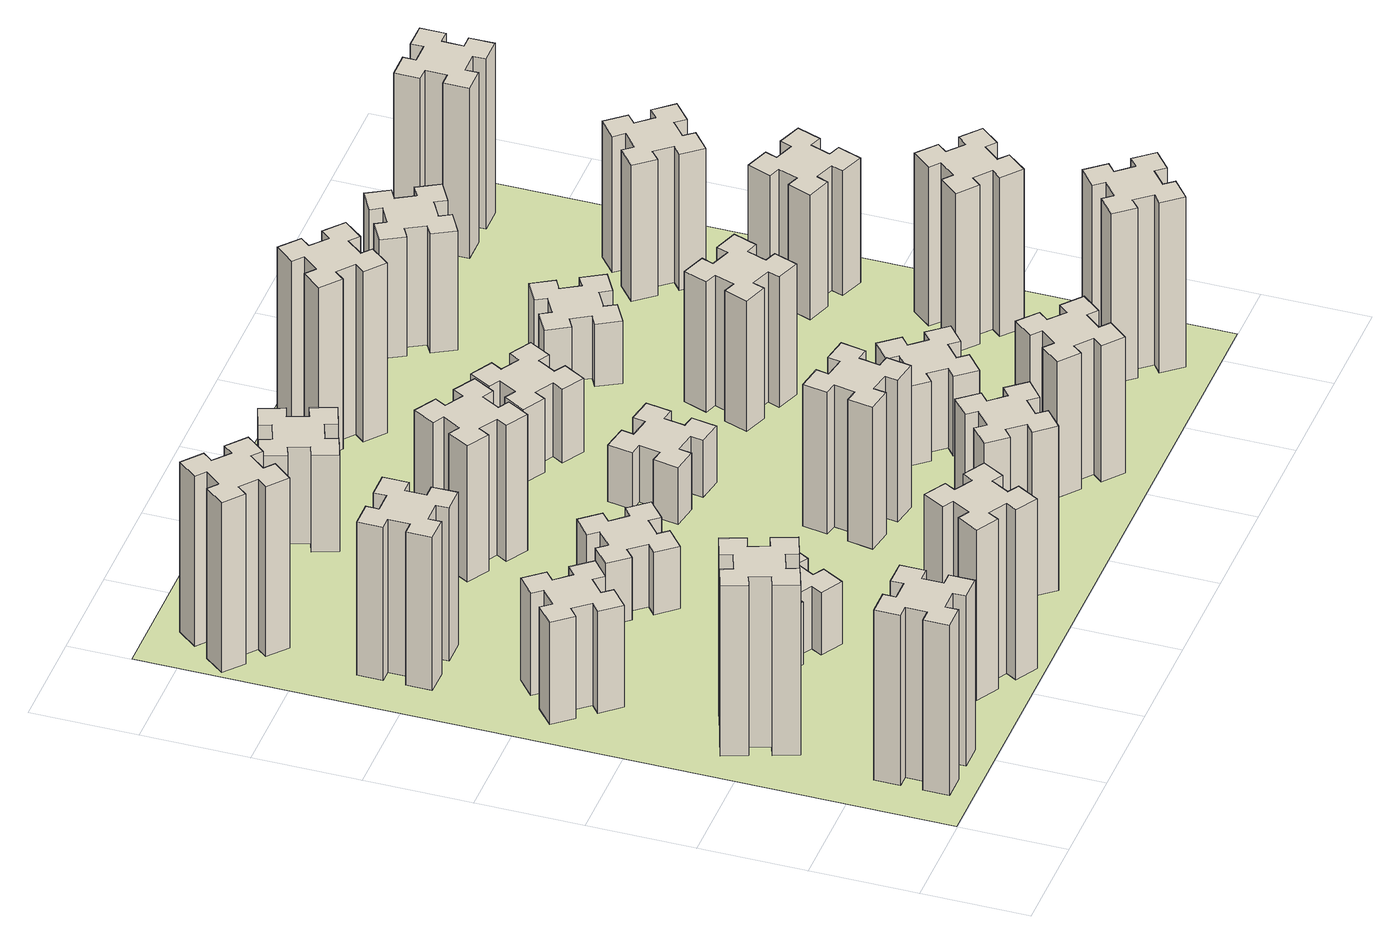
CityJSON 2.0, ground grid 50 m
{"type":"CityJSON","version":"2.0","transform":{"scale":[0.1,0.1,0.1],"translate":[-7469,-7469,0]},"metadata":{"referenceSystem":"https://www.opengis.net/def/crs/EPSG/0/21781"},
"CityObjects":{
"building1":{"type":"Building","attributes":{"class":"1000","function":"1000","usage":"1000","yearOfConstruction":2016,"roofType":"1000","measuredHeight":90,"storeysAboveGround":30,"storeysBelowGround":0},"geometry":[{"type":"Solid","lod":"1","boundaries":[[[[0,1,2,3,4,5,6,7,8,9,10,11,12,13,14,15,16,17,18,19]],[[17,16,20,21]],[[16,15,22,20]],[[15,14,23,22]],[[14,13,24,23]],[[13,12,25,24]],[[12,11,26,25]],[[11,10,27,26]],[[10,9,28,27]],[[9,8,29,28]],[[8,7,30,29]],[[7,6,31,30]],[[6,5,32,31]],[[5,4,33,32]],[[4,3,34,33]],[[3,2,35,34]],[[2,1,36,35]],[[1,0,37,36]],[[0,19,38,37]],[[19,18,39,38]],[[18,17,21,39]],[[24,25,26,27,28,29,30,31,32,33,34,35,36,37,38,39,21,20,22,23]]]]}]},
"building2":{"type":"Building","attributes":{"class":"1000","function":"1000","usage":"1000","yearOfConstruction":2016,"roofType":"1000","measuredHeight":90,"storeysAboveGround":30,"storeysBelowGround":0},"geometry":[{"type":"Solid","lod":"1","boundaries":[[[[40,41,42,43,44,45,46,47,48,49,50,51,52,53,54,55,56,57,58,59]],[[57,56,60,61]],[[56,55,62,60]],[[55,54,63,62]],[[54,53,64,63]],[[53,52,65,64]],[[52,51,66,65]],[[51,50,67,66]],[[50,49,68,67]],[[49,48,69,68]],[[48,47,70,69]],[[47,46,71,70]],[[46,45,72,71]],[[45,44,73,72]],[[44,43,74,73]],[[43,42,75,74]],[[42,41,76,75]],[[41,40,77,76]],[[40,59,78,77]],[[59,58,79,78]],[[58,57,61,79]],[[64,65,66,67,68,69,70,71,72,73,74,75,76,77,78,79,61,60,62,63]]]]}]},
"building3":{"type":"Building","attributes":{"class":"1000","function":"1000","usage":"1000","yearOfConstruction":2016,"roofType":"1000","measuredHeight":54,"storeysAboveGround":30,"storeysBelowGround":0},"geometry":[{"type":"Solid","lod":"1","boundaries":[[[[80,81,82,83,84,85,86,87,88,89,90,91,92,93,94,95,96,97,98,99]],[[97,96,100,101]],[[96,95,102,100]],[[95,94,103,102]],[[94,93,104,103]],[[93,92,105,104]],[[92,91,106,105]],[[91,90,107,106]],[[90,89,108,107]],[[89,88,109,108]],[[88,87,110,109]],[[87,86,111,110]],[[86,85,112,111]],[[85,84,113,112]],[[84,83,114,113]],[[83,82,115,114]],[[82,81,116,115]],[[81,80,117,116]],[[80,99,118,117]],[[99,98,119,118]],[[98,97,101,119]],[[104,105,106,107,108,109,110,111,112,113,114,115,116,117,118,119,101,100,102,103]]]]}]},
"building4":{"type":"Building","attributes":{"class":"1000","function":"1000","usage":"1000","yearOfConstruction":2016,"roofType":"1000","measuredHeight":81,"storeysAboveGround":30,"storeysBelowGround":0},"geometry":[{"type":"Solid","lod":"1","boundaries":[[[[120,121,122,123,124,125,126,127,128,129,130,131,132,133,134,135,136,137,138,139]],[[137,136,140,141]],[[136,135,142,140]],[[135,134,143,142]],[[134,133,144,143]],[[133,132,145,144]],[[132,131,146,145]],[[131,130,147,146]],[[130,129,148,147]],[[129,128,149,148]],[[128,127,150,149]],[[127,126,151,150]],[[126,125,152,151]],[[125,124,153,152]],[[124,123,154,153]],[[123,122,155,154]],[[122,121,156,155]],[[121,120,157,156]],[[120,139,158,157]],[[139,138,159,158]],[[138,137,141,159]],[[144,145,146,147,148,149,150,151,152,153,154,155,156,157,158,159,141,140,142,143]]]]}]},
"building5":{"type":"Building","attributes":{"class":"1000","function":"1000","usage":"1000","yearOfConstruction":2016,"roofType":"1000","measuredHeight":90,"storeysAboveGround":30,"storeysBelowGround":0},"geometry":[{"type":"Solid","lod":"1","boundaries":[[[[160,161,162,163,164,165,166,167,168,169,170,171,172,173,174,175,176,177,178,179]],[[177,176,180,181]],[[176,175,182,180]],[[175,174,183,182]],[[174,173,184,183]],[[173,172,185,184]],[[172,171,186,185]],[[171,170,187,186]],[[170,169,188,187]],[[169,168,189,188]],[[168,167,190,189]],[[167,166,191,190]],[[166,165,192,191]],[[165,164,193,192]],[[164,163,194,193]],[[163,162,195,194]],[[162,161,196,195]],[[161,160,197,196]],[[160,179,198,197]],[[179,178,199,198]],[[178,177,181,199]],[[184,185,186,187,188,189,190,191,192,193,194,195,196,197,198,199,181,180,182,183]]]]}]},
"building6":{"type":"Building","attributes":{"class":"1000","function":"1000","usage":"1000","yearOfConstruction":2016,"roofType":"1000","measuredHeight":90,"storeysAboveGround":30,"storeysBelowGround":0},"geometry":[{"type":"Solid","lod":"1","boundaries":[[[[200,201,202,203,204,205,206,207,208,209,210,211,212,213,214,215,216,217,218,219]],[[217,216,220,221]],[[216,215,222,220]],[[215,214,223,222]],[[214,213,224,223]],[[213,212,225,224]],[[212,211,226,225]],[[211,210,227,226]],[[210,209,228,227]],[[209,208,229,228]],[[208,207,230,229]],[[207,206,231,230]],[[206,205,232,231]],[[205,204,233,232]],[[204,203,234,233]],[[203,202,235,234]],[[202,201,236,235]],[[201,200,237,236]],[[200,219,238,237]],[[219,218,239,238]],[[218,217,221,239]],[[224,225,226,227,228,229,230,231,232,233,234,235,236,237,238,239,221,220,222,223]]]]}]},
"building7":{"type":"Building","attributes":{"class":"1000","function":"1000","usage":"1000","yearOfConstruction":2016,"roofType":"1000","measuredHeight":33,"storeysAboveGround":30,"storeysBelowGround":0},"geometry":[{"type":"Solid","lod":"1","boundaries":[[[[240,241,242,243,244,245,246,247,248,249,250,251,252,253,254,255,256,257,258,259]],[[257,256,260,261]],[[256,255,262,260]],[[255,254,263,262]],[[254,253,264,263]],[[253,252,265,264]],[[252,251,266,265]],[[251,250,267,266]],[[250,249,268,267]],[[249,248,269,268]],[[248,247,270,269]],[[247,246,271,270]],[[246,245,272,271]],[[245,244,273,272]],[[244,243,274,273]],[[243,242,275,274]],[[242,241,276,275]],[[241,240,277,276]],[[240,259,278,277]],[[259,258,279,278]],[[258,257,261,279]],[[264,265,266,267,268,269,270,271,272,273,274,275,276,277,278,279,261,260,262,263]]]]}]},
"building8":{"type":"Building","attributes":{"class":"1000","function":"1000","usage":"1000","yearOfConstruction":2016,"roofType":"1000","measuredHeight":33,"storeysAboveGround":30,"storeysBelowGround":0},"geometry":[{"type":"Solid","lod":"1","boundaries":[[[[280,281,282,283,284,285,286,287,288,289,290,291,292,293,294,295,296,297,298,299]],[[297,296,300,301]],[[296,295,302,300]],[[295,294,303,302]],[[294,293,304,303]],[[293,292,305,304]],[[292,291,306,305]],[[291,290,307,306]],[[290,289,308,307]],[[289,288,309,308]],[[288,287,310,309]],[[287,286,311,310]],[[286,285,312,311]],[[285,284,313,312]],[[284,283,314,313]],[[283,282,315,314]],[[282,281,316,315]],[[281,280,317,316]],[[280,299,318,317]],[[299,298,319,318]],[[298,297,301,319]],[[304,305,306,307,308,309,310,311,312,313,314,315,316,317,318,319,301,300,302,303]]]]}]},
"building9":{"type":"Building","attributes":{"class":"1000","function":"1000","usage":"1000","yearOfConstruction":2016,"roofType":"1000","measuredHeight":87,"storeysAboveGround":30,"storeysBelowGround":0},"geometry":[{"type":"Solid","lod":"1","boundaries":[[[[320,321,322,323,324,325,326,327,328,329,330,331,332,333,334,335,336,337,338,339]],[[337,336,340,341]],[[336,335,342,340]],[[335,334,343,342]],[[334,333,344,343]],[[333,332,345,344]],[[332,331,346,345]],[[331,330,347,346]],[[330,329,348,347]],[[329,328,349,348]],[[328,327,350,349]],[[327,326,351,350]],[[326,325,352,351]],[[325,324,353,352]],[[324,323,354,353]],[[323,322,355,354]],[[322,321,356,355]],[[321,320,357,356]],[[320,339,358,357]],[[339,338,359,358]],[[338,337,341,359]],[[344,345,346,347,348,349,350,351,352,353,354,355,356,357,358,359,341,340,342,343]]]]}]},
"building10":{"type":"Building","attributes":{"class":"1000","function":"1000","usage":"1000","yearOfConstruction":2016,"roofType":"1000","measuredHeight":72,"storeysAboveGround":30,"storeysBelowGround":0},"geometry":[{"type":"Solid","lod":"1","boundaries":[[[[360,361,362,363,364,365,366,367,368,369,370,371,372,373,374,375,376,377,378,379]],[[377,376,380,381]],[[376,375,382,380]],[[375,374,383,382]],[[374,373,384,383]],[[373,372,385,384]],[[372,371,386,385]],[[371,370,387,386]],[[370,369,388,387]],[[369,368,389,388]],[[368,367,390,389]],[[367,366,391,390]],[[366,365,392,391]],[[365,364,393,392]],[[364,363,394,393]],[[363,362,395,394]],[[362,361,396,395]],[[361,360,397,396]],[[360,379,398,397]],[[379,378,399,398]],[[378,377,381,399]],[[384,385,386,387,388,389,390,391,392,393,394,395,396,397,398,399,381,380,382,383]]]]}]},
"building11":{"type":"Building","attributes":{"class":"1000","function":"1000","usage":"1000","yearOfConstruction":2016,"roofType":"1000","measuredHeight":51,"storeysAboveGround":30,"storeysBelowGround":0},"geometry":[{"type":"Solid","lod":"1","boundaries":[[[[400,401,402,403,404,405,406,407,408,409,410,411,412,413,414,415,416,417,418,419]],[[417,416,420,421]],[[416,415,422,420]],[[415,414,423,422]],[[414,413,424,423]],[[413,412,425,424]],[[412,411,426,425]],[[411,410,427,426]],[[410,409,428,427]],[[409,408,429,428]],[[408,407,430,429]],[[407,406,431,430]],[[406,405,432,431]],[[405,404,433,432]],[[404,403,434,433]],[[403,402,435,434]],[[402,401,436,435]],[[401,400,437,436]],[[400,419,438,437]],[[419,418,439,438]],[[418,417,421,439]],[[424,425,426,427,428,429,430,431,432,433,434,435,436,437,438,439,421,420,422,423]]]]}]},
"building12":{"type":"Building","attributes":{"class":"1000","function":"1000","usage":"1000","yearOfConstruction":2016,"roofType":"1000","measuredHeight":75,"storeysAboveGround":30,"storeysBelowGround":0},"geometry":[{"type":"Solid","lod":"1","boundaries":[[[[440,441,442,443,444,445,446,447,448,449,450,451,452,453,454,455,456,457,458,459]],[[457,456,460,461]],[[456,455,462,460]],[[455,454,463,462]],[[454,453,464,463]],[[453,452,465,464]],[[452,451,466,465]],[[451,450,467,466]],[[450,449,468,467]],[[449,448,469,468]],[[448,447,470,469]],[[447,446,471,470]],[[446,445,472,471]],[[445,444,473,472]],[[444,443,474,473]],[[443,442,475,474]],[[442,441,476,475]],[[441,440,477,476]],[[440,459,478,477]],[[459,458,479,478]],[[458,457,461,479]],[[464,465,466,467,468,469,470,471,472,473,474,475,476,477,478,479,461,460,462,463]]]]}]},
"building13":{"type":"Building","attributes":{"class":"1000","function":"1000","usage":"1000","yearOfConstruction":2016,"roofType":"1000","measuredHeight":30,"storeysAboveGround":30,"storeysBelowGround":0},"geometry":[{"type":"Solid","lod":"1","boundaries":[[[[480,481,482,483,484,485,486,487,488,489,490,491,492,493,494,495,496,497,498,499]],[[497,496,500,501]],[[496,495,502,500]],[[495,494,503,502]],[[494,493,504,503]],[[493,492,505,504]],[[492,491,506,505]],[[491,490,507,506]],[[490,489,508,507]],[[489,488,509,508]],[[488,487,510,509]],[[487,486,511,510]],[[486,485,512,511]],[[485,484,513,512]],[[484,483,514,513]],[[483,482,515,514]],[[482,481,516,515]],[[481,480,517,516]],[[480,499,518,517]],[[499,498,519,518]],[[498,497,501,519]],[[504,505,506,507,508,509,510,511,512,513,514,515,516,517,518,519,501,500,502,503]]]]}]},
"building14":{"type":"Building","attributes":{"class":"1000","function":"1000","usage":"1000","yearOfConstruction":2016,"roofType":"1000","measuredHeight":72,"storeysAboveGround":30,"storeysBelowGround":0},"geometry":[{"type":"Solid","lod":"1","boundaries":[[[[520,521,522,523,524,525,526,527,528,529,530,531,532,533,534,535,536,537,538,539]],[[537,536,540,541]],[[536,535,542,540]],[[535,534,543,542]],[[534,533,544,543]],[[533,532,545,544]],[[532,531,546,545]],[[531,530,547,546]],[[530,529,548,547]],[[529,528,549,548]],[[528,527,550,549]],[[527,526,551,550]],[[526,525,552,551]],[[525,524,553,552]],[[524,523,554,553]],[[523,522,555,554]],[[522,521,556,555]],[[521,520,557,556]],[[520,539,558,557]],[[539,538,559,558]],[[538,537,541,559]],[[544,545,546,547,548,549,550,551,552,553,554,555,556,557,558,559,541,540,542,543]]]]}]},
"building15":{"type":"Building","attributes":{"class":"1000","function":"1000","usage":"1000","yearOfConstruction":2016,"roofType":"1000","measuredHeight":39,"storeysAboveGround":30,"storeysBelowGround":0},"geometry":[{"type":"Solid","lod":"1","boundaries":[[[[560,561,562,563,564,565,566,567,568,569,570,571,572,573,574,575,576,577,578,579]],[[577,576,580,581]],[[576,575,582,580]],[[575,574,583,582]],[[574,573,584,583]],[[573,572,585,584]],[[572,571,586,585]],[[571,570,587,586]],[[570,569,588,587]],[[569,568,589,588]],[[568,567,590,589]],[[567,566,591,590]],[[566,565,592,591]],[[565,564,593,592]],[[564,563,594,593]],[[563,562,595,594]],[[562,561,596,595]],[[561,560,597,596]],[[560,579,598,597]],[[579,578,599,598]],[[578,577,581,599]],[[584,585,586,587,588,589,590,591,592,593,594,595,596,597,598,599,581,580,582,583]]]]}]},
"building16":{"type":"Building","attributes":{"class":"1000","function":"1000","usage":"1000","yearOfConstruction":2016,"roofType":"1000","measuredHeight":90,"storeysAboveGround":30,"storeysBelowGround":0},"geometry":[{"type":"Solid","lod":"1","boundaries":[[[[600,601,602,603,604,605,606,607,608,609,610,611,612,613,614,615,616,617,618,619]],[[617,616,620,621]],[[616,615,622,620]],[[615,614,623,622]],[[614,613,624,623]],[[613,612,625,624]],[[612,611,626,625]],[[611,610,627,626]],[[610,609,628,627]],[[609,608,629,628]],[[608,607,630,629]],[[607,606,631,630]],[[606,605,632,631]],[[605,604,633,632]],[[604,603,634,633]],[[603,602,635,634]],[[602,601,636,635]],[[601,600,637,636]],[[600,619,638,637]],[[619,618,639,638]],[[618,617,621,639]],[[624,625,626,627,628,629,630,631,632,633,634,635,636,637,638,639,621,620,622,623]]]]}]},
"building17":{"type":"Building","attributes":{"class":"1000","function":"1000","usage":"1000","yearOfConstruction":2016,"roofType":"1000","measuredHeight":42,"storeysAboveGround":30,"storeysBelowGround":0},"geometry":[{"type":"Solid","lod":"1","boundaries":[[[[640,641,642,643,644,645,646,647,648,649,650,651,652,653,654,655,656,657,658,659]],[[657,656,660,661]],[[656,655,662,660]],[[655,654,663,662]],[[654,653,664,663]],[[653,652,665,664]],[[652,651,666,665]],[[651,650,667,666]],[[650,649,668,667]],[[649,648,669,668]],[[648,647,670,669]],[[647,646,671,670]],[[646,645,672,671]],[[645,644,673,672]],[[644,643,674,673]],[[643,642,675,674]],[[642,641,676,675]],[[641,640,677,676]],[[640,659,678,677]],[[659,658,679,678]],[[658,657,661,679]],[[664,665,666,667,668,669,670,671,672,673,674,675,676,677,678,679,661,660,662,663]]]]}]},
"building18":{"type":"Building","attributes":{"class":"1000","function":"1000","usage":"1000","yearOfConstruction":2016,"roofType":"1000","measuredHeight":69,"storeysAboveGround":30,"storeysBelowGround":0},"geometry":[{"type":"Solid","lod":"1","boundaries":[[[[680,681,682,683,684,685,686,687,688,689,690,691,692,693,694,695,696,697,698,699]],[[697,696,700,701]],[[696,695,702,700]],[[695,694,703,702]],[[694,693,704,703]],[[693,692,705,704]],[[692,691,706,705]],[[691,690,707,706]],[[690,689,708,707]],[[689,688,709,708]],[[688,687,710,709]],[[687,686,711,710]],[[686,685,712,711]],[[685,684,713,712]],[[684,683,714,713]],[[683,682,715,714]],[[682,681,716,715]],[[681,680,717,716]],[[680,699,718,717]],[[699,698,719,718]],[[698,697,701,719]],[[704,705,706,707,708,709,710,711,712,713,714,715,716,717,718,719,701,700,702,703]]]]}]},
"building19":{"type":"Building","attributes":{"class":"1000","function":"1000","usage":"1000","yearOfConstruction":2016,"roofType":"1000","measuredHeight":33,"storeysAboveGround":30,"storeysBelowGround":0},"geometry":[{"type":"Solid","lod":"1","boundaries":[[[[720,721,722,723,724,725,726,727,728,729,730,731,732,733,734,735,736,737,738,739]],[[737,736,740,741]],[[736,735,742,740]],[[735,734,743,742]],[[734,733,744,743]],[[733,732,745,744]],[[732,731,746,745]],[[731,730,747,746]],[[730,729,748,747]],[[729,728,749,748]],[[728,727,750,749]],[[727,726,751,750]],[[726,725,752,751]],[[725,724,753,752]],[[724,723,754,753]],[[723,722,755,754]],[[722,721,756,755]],[[721,720,757,756]],[[720,739,758,757]],[[739,738,759,758]],[[738,737,741,759]],[[744,745,746,747,748,749,750,751,752,753,754,755,756,757,758,759,741,740,742,743]]]]}]},
"building20":{"type":"Building","attributes":{"class":"1000","function":"1000","usage":"1000","yearOfConstruction":2016,"roofType":"1000","measuredHeight":90,"storeysAboveGround":30,"storeysBelowGround":0},"geometry":[{"type":"Solid","lod":"1","boundaries":[[[[760,761,762,763,764,765,766,767,768,769,770,771,772,773,774,775,776,777,778,779]],[[777,776,780,781]],[[776,775,782,780]],[[775,774,783,782]],[[774,773,784,783]],[[773,772,785,784]],[[772,771,786,785]],[[771,770,787,786]],[[770,769,788,787]],[[769,768,789,788]],[[768,767,790,789]],[[767,766,791,790]],[[766,765,792,791]],[[765,764,793,792]],[[764,763,794,793]],[[763,762,795,794]],[[762,761,796,795]],[[761,760,797,796]],[[760,779,798,797]],[[779,778,799,798]],[[778,777,781,799]],[[784,785,786,787,788,789,790,791,792,793,794,795,796,797,798,799,781,780,782,783]]]]}]},
"building21":{"type":"Building","attributes":{"class":"1000","function":"1000","usage":"1000","yearOfConstruction":2016,"roofType":"1000","measuredHeight":63,"storeysAboveGround":30,"storeysBelowGround":0},"geometry":[{"type":"Solid","lod":"1","boundaries":[[[[800,801,802,803,804,805,806,807,808,809,810,811,812,813,814,815,816,817,818,819]],[[817,816,820,821]],[[816,815,822,820]],[[815,814,823,822]],[[814,813,824,823]],[[813,812,825,824]],[[812,811,826,825]],[[811,810,827,826]],[[810,809,828,827]],[[809,808,829,828]],[[808,807,830,829]],[[807,806,831,830]],[[806,805,832,831]],[[805,804,833,832]],[[804,803,834,833]],[[803,802,835,834]],[[802,801,836,835]],[[801,800,837,836]],[[800,819,838,837]],[[819,818,839,838]],[[818,817,821,839]],[[824,825,826,827,828,829,830,831,832,833,834,835,836,837,838,839,821,820,822,823]]]]}]},
"building22":{"type":"Building","attributes":{"class":"1000","function":"1000","usage":"1000","yearOfConstruction":2016,"roofType":"1000","measuredHeight":84,"storeysAboveGround":30,"storeysBelowGround":0},"geometry":[{"type":"Solid","lod":"1","boundaries":[[[[840,841,842,843,844,845,846,847,848,849,850,851,852,853,854,855,856,857,858,859]],[[857,856,860,861]],[[856,855,862,860]],[[855,854,863,862]],[[854,853,864,863]],[[853,852,865,864]],[[852,851,866,865]],[[851,850,867,866]],[[850,849,868,867]],[[849,848,869,868]],[[848,847,870,869]],[[847,846,871,870]],[[846,845,872,871]],[[845,844,873,872]],[[844,843,874,873]],[[843,842,875,874]],[[842,841,876,875]],[[841,840,877,876]],[[840,859,878,877]],[[859,858,879,878]],[[858,857,861,879]],[[864,865,866,867,868,869,870,871,872,873,874,875,876,877,878,879,861,860,862,863]]]]}]},
"building23":{"type":"Building","attributes":{"class":"1000","function":"1000","usage":"1000","yearOfConstruction":2016,"roofType":"1000","measuredHeight":66,"storeysAboveGround":30,"storeysBelowGround":0},"geometry":[{"type":"Solid","lod":"1","boundaries":[[[[880,881,882,883,884,885,886,887,888,889,890,891,892,893,894,895,896,897,898,899]],[[897,896,900,901]],[[896,895,902,900]],[[895,894,903,902]],[[894,893,904,903]],[[893,892,905,904]],[[892,891,906,905]],[[891,890,907,906]],[[890,889,908,907]],[[889,888,909,908]],[[888,887,910,909]],[[887,886,911,910]],[[886,885,912,911]],[[885,884,913,912]],[[884,883,914,913]],[[883,882,915,914]],[[882,881,916,915]],[[881,880,917,916]],[[880,899,918,917]],[[899,898,919,918]],[[898,897,901,919]],[[904,905,906,907,908,909,910,911,912,913,914,915,916,917,918,919,901,900,902,903]]]]}]},
"building24":{"type":"Building","attributes":{"class":"1000","function":"1000","usage":"1000","yearOfConstruction":2016,"roofType":"1000","measuredHeight":72,"storeysAboveGround":30,"storeysBelowGround":0},"geometry":[{"type":"Solid","lod":"1","boundaries":[[[[920,921,922,923,924,925,926,927,928,929,930,931,932,933,934,935,936,937,938,939]],[[937,936,940,941]],[[936,935,942,940]],[[935,934,943,942]],[[934,933,944,943]],[[933,932,945,944]],[[932,931,946,945]],[[931,930,947,946]],[[930,929,948,947]],[[929,928,949,948]],[[928,927,950,949]],[[927,926,951,950]],[[926,925,952,951]],[[925,924,953,952]],[[924,923,954,953]],[[923,922,955,954]],[[922,921,956,955]],[[921,920,957,956]],[[920,939,958,957]],[[939,938,959,958]],[[938,937,941,959]],[[944,945,946,947,948,949,950,951,952,953,954,955,956,957,958,959,941,940,942,943]]]]}]},
"building25":{"type":"Building","attributes":{"class":"1000","function":"1000","usage":"1000","yearOfConstruction":2016,"roofType":"1000","measuredHeight":90,"storeysAboveGround":30,"storeysBelowGround":0},"geometry":[{"type":"Solid","lod":"1","boundaries":[[[[960,961,962,963,964,965,966,967,968,969,970,971,972,973,974,975,976,977,978,979]],[[977,976,980,981]],[[976,975,982,980]],[[975,974,983,982]],[[974,973,984,983]],[[973,972,985,984]],[[972,971,986,985]],[[971,970,987,986]],[[970,969,988,987]],[[969,968,989,988]],[[968,967,990,989]],[[967,966,991,990]],[[966,965,992,991]],[[965,964,993,992]],[[964,963,994,993]],[[963,962,995,994]],[[962,961,996,995]],[[961,960,997,996]],[[960,979,998,997]],[[979,978,999,998]],[[978,977,981,999]],[[984,985,986,987,988,989,990,991,992,993,994,995,996,997,998,999,981,980,982,983]]]]}]},
"landuse1":{"type":"LandUse","attributes":{"name":"plot1","function":"1010"},"geometry":[{"type":"MultiSurface","lod":"1","boundaries":[[[1000,1001,1002,1003]]]}]}
},
"vertices":[
[265,325,0],[265,225,0],[205,225,0],[205,105,0],[325,105,0],[325,165,0],[425,165,0],[425,105,0],[545,105,0],[545,225,0],[485,225,0],[485,325,0],[545,325,0],[545,445,0],[425,445,0],[425,385,0],[325,385,0],[325,445,0],[205,445,0],[205,325,0],[325,385,900],[325,445,900],[425,385,900],[425,445,900],[545,445,900],[545,325,900],[485,325,900],[485,225,900],[545,225,900],[545,105,900],[425,105,900],[425,165,900],[325,165,900],[325,105,900],[205,105,900],[205,225,900],[265,225,900],[265,325,900],[205,325,900],[205,445,900],
[255,1025,0],[289,931,0],[233,910,0],[274,797,0],[387,839,0],[366,895,0],[460,929,0],[480,873,0],[593,914,0],[552,1027,0],[496,1006,0],[462,1100,0],[518,1120,0],[477,1233,0],[364,1192,0],[385,1136,0],[291,1102,0],[270,1158,0],[157,1117,0],[199,1004,0],[291,1102,900],[270,1158,900],[385,1136,900],[364,1192,900],[477,1233,900],[518,1120,900],[462,1100,900],[496,1006,900],[552,1027,900],[593,914,900],[480,873,900],[460,929,900],[366,895,900],[387,839,900],[274,797,900],[233,910,900],[289,931,900],[255,1025,900],[199,1004,900],[157,1117,900],
[492,1888,0],[427,1964,0],[473,2003,0],[396,2095,0],[304,2018,0],[343,1972,0],[266,1907,0],[228,1953,0],[136,1876,0],[213,1784,0],[259,1823,0],[323,1746,0],[277,1708,0],[354,1616,0],[446,1693,0],[408,1739,0],[484,1803,0],[523,1757,0],[615,1834,0],[538,1926,0],[484,1803,540],[523,1757,540],[408,1739,540],[446,1693,540],[354,1616,540],[277,1708,540],[323,1746,540],[259,1823,540],[213,1784,540],[136,1876,540],[228,1953,540],[266,1907,540],[343,1972,540],[304,2018,540],[396,2095,540],[473,2003,540],[427,1964,540],[492,1888,540],[538,1926,540],[615,1834,540],
[485,2545,0],[485,2645,0],[545,2645,0],[545,2765,0],[425,2765,0],[425,2705,0],[325,2705,0],[325,2765,0],[205,2765,0],[205,2645,0],[265,2645,0],[265,2545,0],[205,2545,0],[205,2425,0],[325,2425,0],[325,2485,0],[425,2485,0],[425,2425,0],[545,2425,0],[545,2545,0],[425,2485,810],[425,2425,810],[325,2485,810],[325,2425,810],[205,2425,810],[205,2545,810],[265,2545,810],[265,2645,810],[205,2645,810],[205,2765,810],[325,2765,810],[325,2705,810],[425,2705,810],[425,2765,810],[545,2765,810],[545,2645,810],[485,2645,810],[485,2545,810],[545,2545,810],[545,2425,810],
[1214,346,0],[1127,396,0],[1157,448,0],[1053,508,0],[993,404,0],[1045,374,0],[995,287,0],[943,317,0],[883,213,0],[987,153,0],[1017,205,0],[1104,155,0],[1074,103,0],[1178,43,0],[1238,147,0],[1186,177,0],[1236,264,0],[1288,234,0],[1348,338,0],[1244,398,0],[1236,264,900],[1288,234,900],[1186,177,900],[1238,147,900],[1178,43,900],[1074,103,900],[1104,155,900],[1017,205,900],[987,153,900],[883,213,900],[943,317,900],[995,287,900],[1045,374,900],[993,404,900],[1053,508,900],[1157,448,900],[1127,396,900],[1214,346,900],[1244,398,900],[1348,338,900],
[384,3387,0],[308,3452,0],[346,3498,0],[254,3575,0],[177,3483,0],[223,3444,0],[159,3368,0],[113,3406,0],[36,3314,0],[128,3237,0],[166,3283,0],[243,3219,0],[204,3173,0],[296,3096,0],[373,3188,0],[327,3226,0],[392,3303,0],[438,3264,0],[515,3356,0],[423,3433,0],[392,3303,900],[438,3264,900],[327,3226,900],[373,3188,900],[296,3096,900],[204,3173,900],[243,3219,900],[166,3283,900],[128,3237,900],[36,3314,900],[113,3406,900],[159,3368,900],[223,3444,900],[177,3483,900],[254,3575,900],[346,3498,900],[308,3452,900],[384,3387,900],[423,3433,900],[515,3356,900],
[1086,1017,0],[1136,1104,0],[1188,1074,0],[1248,1178,0],[1144,1238,0],[1114,1186,0],[1027,1236,0],[1057,1288,0],[953,1348,0],[893,1244,0],[945,1214,0],[895,1127,0],[843,1157,0],[783,1053,0],[887,993,0],[917,1045,0],[1004,995,0],[974,943,0],[1078,883,0],[1138,987,0],[1004,995,330],[974,943,330],[917,1045,330],[887,993,330],[783,1053,330],[843,1157,330],[895,1127,330],[945,1214,330],[893,1244,330],[953,1348,330],[1057,1288,330],[1027,1236,330],[1114,1186,330],[1144,1238,330],[1248,1178,330],[1188,1074,330],[1136,1104,330],[1086,1017,330],[1138,987,330],[1078,883,330],
[1083,1972,0],[1006,1907,0],[968,1953,0],[876,1876,0],[953,1784,0],[999,1823,0],[1063,1746,0],[1017,1708,0],[1094,1616,0],[1186,1693,0],[1148,1739,0],[1224,1803,0],[1263,1757,0],[1355,1834,0],[1278,1926,0],[1232,1888,0],[1167,1964,0],[1213,2003,0],[1136,2095,0],[1044,2018,0],[1167,1964,330],[1213,2003,330],[1232,1888,330],[1278,1926,330],[1355,1834,330],[1263,1757,330],[1224,1803,330],[1148,1739,330],[1186,1693,330],[1094,1616,330],[1017,1708,330],[1063,1746,330],[999,1823,330],[953,1784,330],[876,1876,330],[968,1953,330],[1006,1907,330],[1083,1972,330],[1044,2018,330],[1136,2095,330],
[1639,343,0],[1703,266,0],[1657,228,0],[1734,136,0],[1826,213,0],[1788,259,0],[1864,323,0],[1903,277,0],[1995,354,0],[1918,446,0],[1872,408,0],[1807,484,0],[1853,523,0],[1776,615,0],[1684,538,0],[1723,492,0],[1646,427,0],[1608,473,0],[1516,396,0],[1593,304,0],[1646,427,870],[1608,473,870],[1723,492,870],[1684,538,870],[1776,615,870],[1853,523,870],[1807,484,870],[1872,408,870],[1918,446,870],[1995,354,870],[1903,277,870],[1864,323,870],[1788,259,870],[1826,213,870],[1734,136,870],[1657,228,870],[1703,266,870],[1639,343,870],[1593,304,870],[1516,396,870],
[1314,2666,0],[1227,2716,0],[1257,2768,0],[1153,2828,0],[1093,2724,0],[1145,2694,0],[1095,2607,0],[1043,2637,0],[983,2533,0],[1087,2473,0],[1117,2525,0],[1204,2475,0],[1174,2423,0],[1278,2363,0],[1338,2467,0],[1286,2497,0],[1336,2584,0],[1388,2554,0],[1448,2658,0],[1344,2718,0],[1336,2584,720],[1388,2554,720],[1286,2497,720],[1338,2467,720],[1278,2363,720],[1174,2423,720],[1204,2475,720],[1117,2525,720],[1087,2473,720],[983,2533,720],[1043,2637,720],[1095,2607,720],[1145,2694,720],[1093,2724,720],[1153,2828,720],[1257,2768,720],[1227,2716,720],[1314,2666,720],[1344,2718,720],[1448,2658,720],
[1125,3456,0],[1031,3422,0],[1010,3478,0],[897,3437,0],[939,3324,0],[995,3345,0],[1029,3251,0],[973,3230,0],[1014,3117,0],[1127,3159,0],[1106,3215,0],[1200,3249,0],[1220,3193,0],[1333,3234,0],[1292,3347,0],[1236,3326,0],[1202,3420,0],[1258,3440,0],[1217,3553,0],[1104,3512,0],[1202,3420,510],[1258,3440,510],[1236,3326,510],[1292,3347,510],[1333,3234,510],[1220,3193,510],[1200,3249,510],[1106,3215,510],[1127,3159,510],[1014,3117,510],[973,3230,510],[1029,3251,510],[995,3345,510],[939,3324,510],[897,3437,510],[1010,3478,510],[1031,3422,510],[1125,3456,510],[1104,3512,510],[1217,3553,510],
[2055,1047,0],[2072,1145,0],[2131,1135,0],[2152,1253,0],[2034,1274,0],[2024,1215,0],[1925,1232,0],[1936,1291,0],[1817,1312,0],[1797,1194,0],[1856,1184,0],[1838,1085,0],[1779,1096,0],[1758,977,0],[1877,957,0],[1887,1016,0],[1985,998,0],[1975,939,0],[2093,918,0],[2114,1037,0],[1985,998,750],[1975,939,750],[1887,1016,750],[1877,957,750],[1758,977,750],[1779,1096,750],[1838,1085,750],[1856,1184,750],[1797,1194,750],[1817,1312,750],[1936,1291,750],[1925,1232,750],[2024,1215,750],[2034,1274,750],[2152,1253,750],[2131,1135,750],[2072,1145,750],[2055,1047,750],[2114,1037,750],[2093,918,750],
[1924,2055,0],[1825,2072,0],[1836,2131,0],[1717,2152,0],[1697,2034,0],[1756,2024,0],[1738,1925,0],[1679,1936,0],[1658,1817,0],[1777,1797,0],[1787,1856,0],[1885,1838,0],[1875,1779,0],[1993,1758,0],[2014,1877,0],[1955,1887,0],[1972,1985,0],[2031,1975,0],[2052,2093,0],[1934,2114,0],[1972,1985,300],[2031,1975,300],[1955,1887,300],[2014,1877,300],[1993,1758,300],[1875,1779,300],[1885,1838,300],[1787,1856,300],[1777,1797,300],[1658,1817,300],[1679,1936,300],[1738,1925,300],[1756,2024,300],[1697,2034,300],[1717,2152,300],[1836,2131,300],[1825,2072,300],[1924,2055,300],[1934,2114,300],[2052,2093,300],
[2486,323,0],[2563,259,0],[2524,213,0],[2616,136,0],[2693,228,0],[2647,266,0],[2712,343,0],[2758,304,0],[2835,396,0],[2743,473,0],[2704,427,0],[2628,492,0],[2666,538,0],[2574,615,0],[2497,523,0],[2543,484,0],[2479,408,0],[2433,446,0],[2356,354,0],[2448,277,0],[2479,408,720],[2433,446,720],[2543,484,720],[2497,523,720],[2574,615,720],[2666,538,720],[2628,492,720],[2704,427,720],[2743,473,720],[2835,396,720],[2758,304,720],[2712,343,720],[2647,266,720],[2693,228,720],[2616,136,720],[2524,213,720],[2563,259,720],[2486,323,720],[2448,277,720],[2356,354,720],
[2026,2497,0],[2076,2584,0],[2128,2554,0],[2188,2658,0],[2084,2718,0],[2054,2666,0],[1967,2716,0],[1997,2768,0],[1893,2828,0],[1833,2724,0],[1885,2694,0],[1835,2607,0],[1783,2637,0],[1723,2533,0],[1827,2473,0],[1857,2525,0],[1944,2475,0],[1914,2423,0],[2018,2363,0],[2078,2467,0],[1944,2475,390],[1914,2423,390],[1857,2525,390],[1827,2473,390],[1723,2533,390],[1783,2637,390],[1835,2607,390],[1885,2694,390],[1833,2724,390],[1893,2828,390],[1997,2768,390],[1967,2716,390],[2054,2666,390],[2084,2718,390],[2188,2658,390],[2128,2554,390],[2076,2584,390],[2026,2497,390],[2078,2467,390],[2018,2363,390],
[1746,3383,0],[1823,3319,0],[1784,3273,0],[1876,3196,0],[1953,3288,0],[1907,3326,0],[1972,3403,0],[2018,3364,0],[2095,3456,0],[2003,3533,0],[1964,3487,0],[1888,3552,0],[1926,3598,0],[1834,3675,0],[1757,3583,0],[1803,3544,0],[1739,3468,0],[1693,3506,0],[1616,3414,0],[1708,3337,0],[1739,3468,900],[1693,3506,900],[1803,3544,900],[1757,3583,900],[1834,3675,900],[1926,3598,900],[1888,3552,900],[1964,3487,900],[2003,3533,900],[2095,3456,900],[2018,3364,900],[1972,3403,900],[1907,3326,900],[1953,3288,900],[1876,3196,900],[1784,3273,900],[1823,3319,900],[1746,3383,900],[1708,3337,900],[1616,3414,900],
[2563,1132,0],[2486,1067,0],[2448,1113,0],[2356,1036,0],[2433,944,0],[2479,983,0],[2543,906,0],[2497,868,0],[2574,776,0],[2666,853,0],[2628,899,0],[2704,963,0],[2743,917,0],[2835,994,0],[2758,1086,0],[2712,1048,0],[2647,1124,0],[2693,1163,0],[2616,1255,0],[2524,1178,0],[2647,1124,420],[2693,1163,420],[2712,1048,420],[2758,1086,420],[2835,994,420],[2743,917,420],[2704,963,420],[2628,899,420],[2666,853,420],[2574,776,420],[2497,868,420],[2543,906,420],[2479,983,420],[2433,944,420],[2356,1036,420],[2448,1113,420],[2486,1067,420],[2563,1132,420],[2524,1178,420],[2616,1255,420],
[2682,1771,0],[2716,1865,0],[2772,1844,0],[2813,1957,0],[2700,1998,0],[2680,1942,0],[2586,1976,0],[2607,2032,0],[2494,2073,0],[2453,1960,0],[2509,1940,0],[2475,1846,0],[2419,1867,0],[2377,1754,0],[2490,1713,0],[2511,1769,0],[2605,1735,0],[2584,1679,0],[2697,1637,0],[2738,1750,0],[2605,1735,690],[2584,1679,690],[2511,1769,690],[2490,1713,690],[2377,1754,690],[2419,1867,690],[2475,1846,690],[2509,1940,690],[2453,1960,690],[2494,2073,690],[2607,2032,690],[2586,1976,690],[2680,1942,690],[2700,1998,690],[2813,1957,690],[2772,1844,690],[2716,1865,690],[2682,1771,690],[2738,1750,690],[2697,1637,690],
[2475,2584,0],[2525,2497,0],[2473,2467,0],[2533,2363,0],[2637,2423,0],[2607,2475,0],[2694,2525,0],[2724,2473,0],[2828,2533,0],[2768,2637,0],[2716,2607,0],[2666,2694,0],[2718,2724,0],[2658,2828,0],[2554,2768,0],[2584,2716,0],[2497,2666,0],[2467,2718,0],[2363,2658,0],[2423,2554,0],[2497,2666,330],[2467,2718,330],[2584,2716,330],[2554,2768,330],[2658,2828,330],[2718,2724,330],[2666,2694,330],[2716,2607,330],[2768,2637,330],[2828,2533,330],[2724,2473,330],[2694,2525,330],[2607,2475,330],[2637,2423,330],[2533,2363,330],[2473,2467,330],[2525,2497,330],[2475,2584,330],[2423,2554,330],[2363,2658,330],
[3468,259,0],[3544,323,0],[3583,277,0],[3675,354,0],[3598,446,0],[3552,408,0],[3487,484,0],[3533,523,0],[3456,615,0],[3364,538,0],[3403,492,0],[3326,427,0],[3288,473,0],[3196,396,0],[3273,304,0],[3319,343,0],[3383,266,0],[3337,228,0],[3414,136,0],[3506,213,0],[3383,266,900],[3337,228,900],[3319,343,900],[3273,304,900],[3196,396,900],[3288,473,900],[3326,427,900],[3403,492,900],[3364,538,900],[3456,615,900],[3533,523,900],[3487,484,900],[3552,408,900],[3598,446,900],[3675,354,900],[3583,277,900],[3544,323,900],[3468,259,900],[3506,213,900],[3414,136,900],
[2716,3347,0],[2666,3434,0],[2718,3464,0],[2658,3568,0],[2554,3508,0],[2584,3456,0],[2497,3406,0],[2467,3458,0],[2363,3398,0],[2423,3294,0],[2475,3324,0],[2525,3237,0],[2473,3207,0],[2533,3103,0],[2637,3163,0],[2607,3215,0],[2694,3265,0],[2724,3213,0],[2828,3273,0],[2768,3377,0],[2694,3265,630],[2724,3213,630],[2607,3215,630],[2637,3163,630],[2533,3103,630],[2473,3207,630],[2525,3237,630],[2475,3324,630],[2423,3294,630],[2363,3398,630],[2467,3458,630],[2497,3406,630],[2584,3456,630],[2554,3508,630],[2658,3568,630],[2718,3464,630],[2666,3434,630],[2716,3347,630],[2768,3377,630],[2828,3273,630],
[3487,1006,0],[3552,1083,0],[3598,1044,0],[3675,1136,0],[3583,1213,0],[3544,1167,0],[3468,1232,0],[3506,1278,0],[3414,1355,0],[3337,1263,0],[3383,1224,0],[3319,1148,0],[3273,1186,0],[3196,1094,0],[3288,1017,0],[3326,1063,0],[3403,999,0],[3364,953,0],[3456,876,0],[3533,968,0],[3403,999,840],[3364,953,840],[3326,1063,840],[3288,1017,840],[3196,1094,840],[3273,1186,840],[3319,1148,840],[3383,1224,840],[3337,1263,840],[3414,1355,840],[3506,1278,840],[3468,1232,840],[3544,1167,840],[3583,1213,840],[3675,1136,840],[3598,1044,840],[3552,1083,840],[3487,1006,840],[3533,968,840],[3456,876,840],
[3520,1942,0],[3426,1976,0],[3447,2032,0],[3334,2073,0],[3293,1960,0],[3349,1940,0],[3315,1846,0],[3259,1867,0],[3217,1754,0],[3330,1713,0],[3351,1769,0],[3445,1735,0],[3424,1679,0],[3537,1637,0],[3578,1750,0],[3522,1771,0],[3556,1865,0],[3612,1844,0],[3653,1957,0],[3540,1998,0],[3556,1865,660],[3612,1844,660],[3522,1771,660],[3578,1750,660],[3537,1637,660],[3424,1679,660],[3445,1735,660],[3351,1769,660],[3330,1713,660],[3217,1754,660],[3259,1867,660],[3315,1846,660],[3349,1940,660],[3293,1960,660],[3334,2073,660],[3447,2032,660],[3426,1976,660],[3520,1942,660],[3540,1998,660],[3653,1957,660],
[3219,2463,0],[3283,2386,0],[3237,2348,0],[3314,2256,0],[3406,2333,0],[3368,2379,0],[3444,2443,0],[3483,2397,0],[3575,2474,0],[3498,2566,0],[3452,2528,0],[3387,2604,0],[3433,2643,0],[3356,2735,0],[3264,2658,0],[3303,2612,0],[3226,2547,0],[3188,2593,0],[3096,2516,0],[3173,2424,0],[3226,2547,720],[3188,2593,720],[3303,2612,720],[3264,2658,720],[3356,2735,720],[3433,2643,720],[3387,2604,720],[3452,2528,720],[3498,2566,720],[3575,2474,720],[3483,2397,720],[3444,2443,720],[3368,2379,720],[3406,2333,720],[3314,2256,720],[3237,2348,720],[3283,2386,720],[3219,2463,720],[3173,2424,720],[3096,2516,720],
[3285,3325,0],[3385,3325,0],[3385,3265,0],[3505,3265,0],[3505,3385,0],[3445,3385,0],[3445,3485,0],[3505,3485,0],[3505,3605,0],[3385,3605,0],[3385,3545,0],[3285,3545,0],[3285,3605,0],[3165,3605,0],[3165,3485,0],[3225,3485,0],[3225,3385,0],[3165,3385,0],[3165,3265,0],[3285,3265,0],[3225,3385,900],[3165,3385,900],[3225,3485,900],[3165,3485,900],[3165,3605,900],[3285,3605,900],[3285,3545,900],[3385,3545,900],[3385,3605,900],[3505,3605,900],[3505,3485,900],[3445,3485,900],[3445,3385,900],[3505,3385,900],[3505,3265,900],[3385,3265,900],[3385,3325,900],[3285,3325,900],[3285,3265,900],[3165,3265,900],
[5,3705,0],[3705,3705,0],[3705,5,0],[5,5,0]
]}
